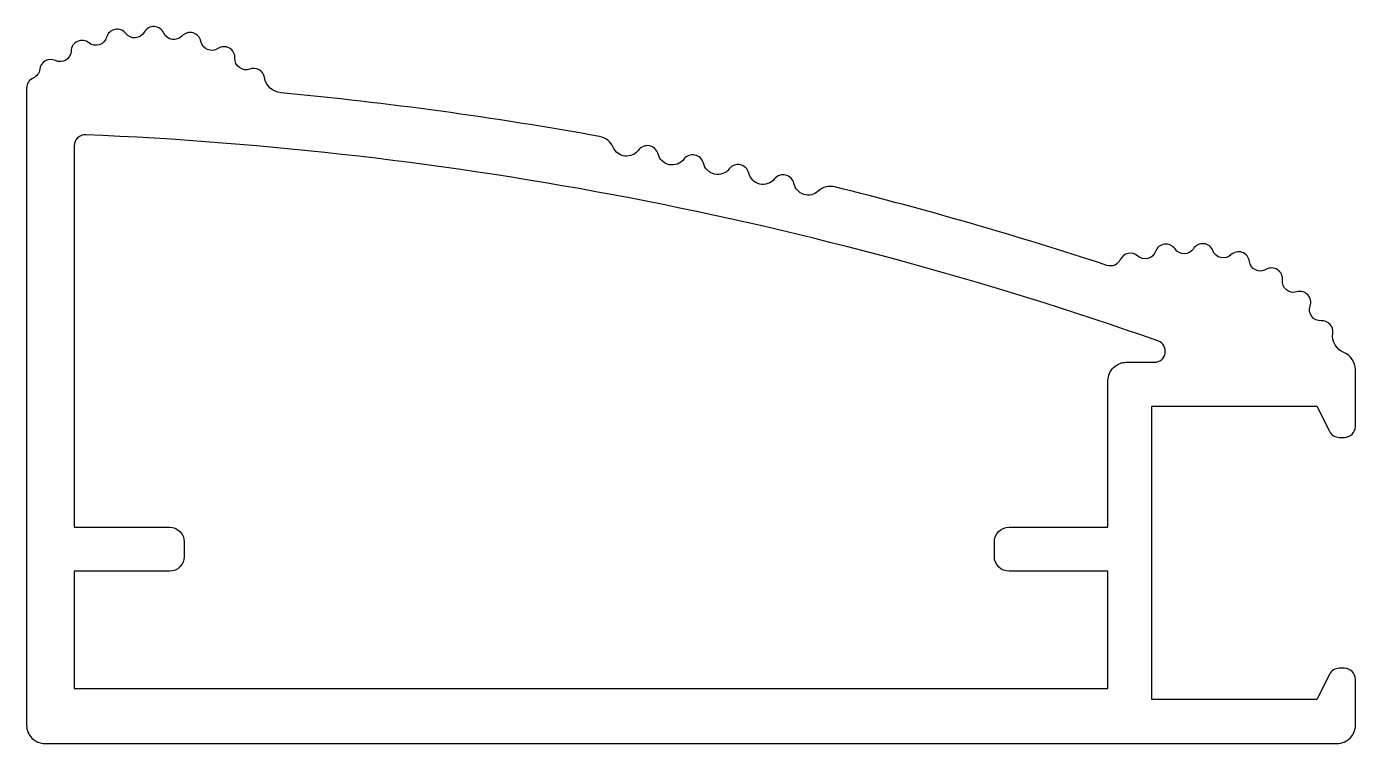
# Model space of a CAD drawing. Extents: x 135.7 to 172, y 205.9 to 225.5.
import ezdxf

# ---------------------------------------------------------------- set-up
doc = ezdxf.new("R2010")
doc.units = 0
doc.layers.get('0').update_dxf_attribs({"linetype": 'CONTINUOUS'})

msp = doc.modelspace()

# ---------------------------------------------------------------- linework, layer by layer
at = {"color": 0}
for points in [[(139.982, 225.209, -0.539441), (139.487, 225.29, 0.617924), (138.951, 225.313, -0.539441), (138.451, 225.276, 0.617924), (137.924, 225.174, -0.539441), (137.446, 225.022, 0.617924), (136.958, 224.8, -0.539441), (136.529, 224.54, 0.515225), (136.101, 224.303, -0.267949), (135.923, 224.062, 0.29849), (135.743, 223.787), (135.743, 206.407, 0.414214), (136.243, 205.907), (171.493, 205.907, 0.414214), (171.993, 206.407), (171.993, 207.657, 0.414748), (171.693, 207.957), (171.552, 207.957, 0.284762), (171.284, 207.791), (170.943, 207.107), (166.443, 207.107), (166.443, 215.107), (170.943, 215.107), (171.284, 214.423, 0.284324), (171.552, 214.257), (171.692, 214.257, 0.415283), (171.993, 214.558), (171.993, 216.107, 0.305092), (171.681, 216.57, -0.340931), (171.375, 217.099, 0.472319), (171.059, 217.438, -0.539441), (170.758, 217.839, 0.617924), (170.388, 218.227, -0.539441), (170.002, 218.548, 0.617924), (169.552, 218.839, -0.539441), (169.102, 219.06, 0.617924), (168.596, 219.239, -0.539441), (168.107, 219.349, 0.617924), (167.573, 219.405, -0.539441), (167.072, 219.399, 0.617924), (166.54, 219.329, -0.539441), (166.054, 219.205, 0.507844), (165.579, 219.11, -0.381418), (165.212, 218.95, 0.018892), (157.795, 221.092, 0.251353), (157.337, 220.975, -0.580006), (156.675, 221.187, 0.634624), (156.147, 221.31, -0.630294), (155.443, 221.47, 0.634624), (154.913, 221.587, -0.630294), (154.207, 221.739, 0.634624), (153.675, 221.849, -0.630294), (152.968, 221.992, 0.634624), (152.435, 222.095, -0.580189), (151.745, 222.174, 0.251466), (151.375, 222.468, 0.021477), (142.68, 223.659, -0.340931), (142.233, 224.075, 0.472319), (141.832, 224.307, -0.539441), (141.427, 224.604, 0.617924), (140.96, 224.868, -0.539441), (140.498, 225.061, 0.617924)], [(165.243, 210.607), (162.543, 210.607, -0.414214), (162.143, 211.007), (162.143, 211.407, -0.414213), (162.543, 211.807), (165.243, 211.807), (165.243, 215.807, -0.414214), (165.743, 216.307), (166.507, 216.307, 0.843648), (166.607, 216.89, 0.074359), (137.356, 222.515, 0.426781), (137.043, 222.215), (137.043, 211.807), (139.643, 211.807, -0.414214), (140.043, 211.407), (140.043, 211.007, -0.414214), (139.643, 210.607), (137.043, 210.607), (137.043, 207.407), (165.243, 207.407)]]:
    msp.add_lwpolyline(points, format="xyb", close=True, dxfattribs=at)

doc.saveas('drawing.dxf')
